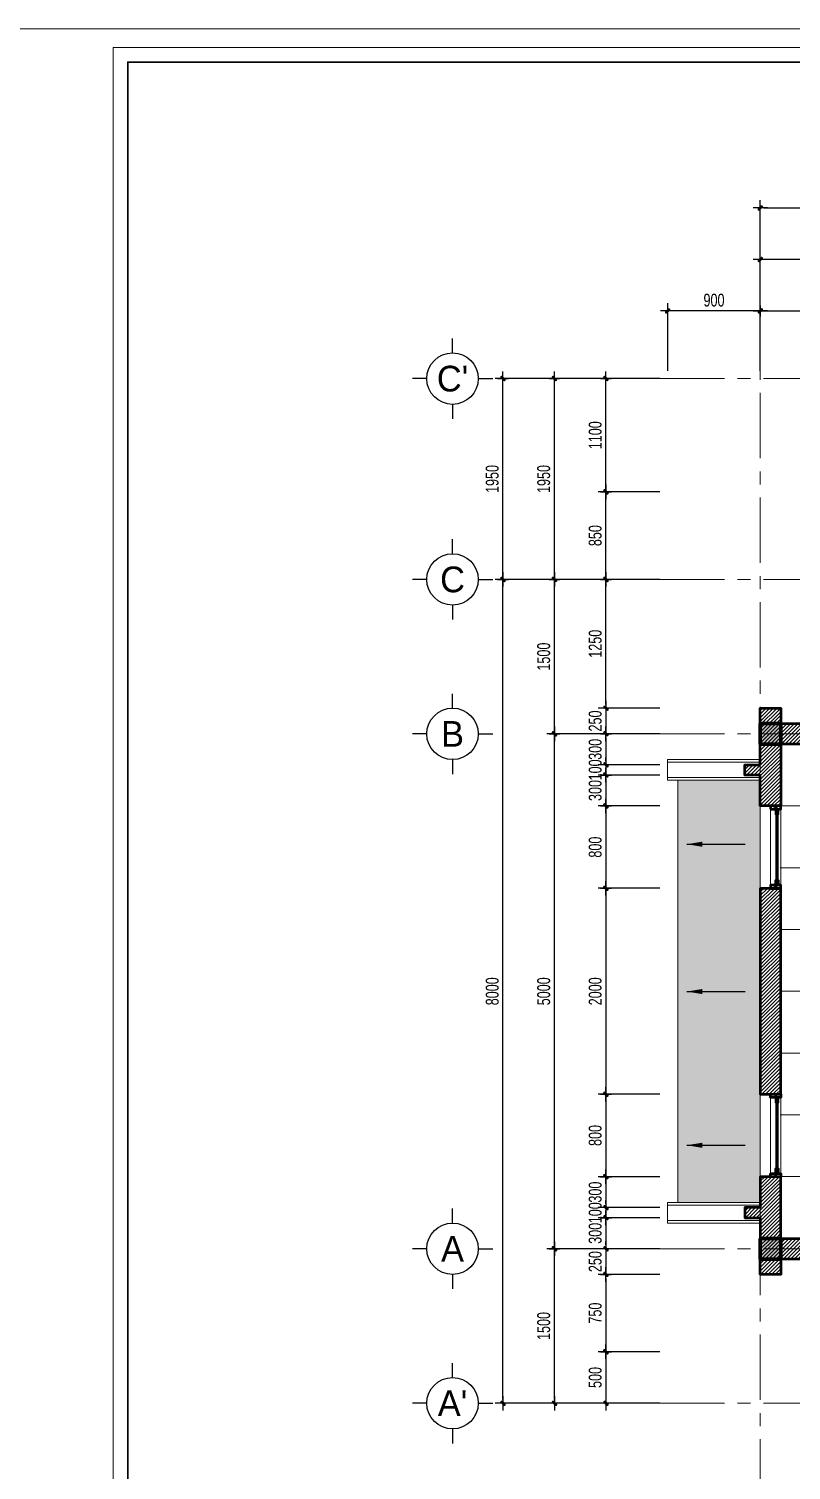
# Model space of a CAD drawing. Header units: inches. Extents: x 88947 to 296847, y 35049 to 161062.
# Drawn here: x 119241 to 126648, y 63057 to 77053 of the extents above; entities that cross this region are included whole.
import ezdxf
from ezdxf.enums import TextEntityAlignment as Align

# ---------------------------------------------------------------- set-up
doc = ezdxf.new("R2010")
doc.units = ezdxf.units.IN
doc.header["$MEASUREMENT"] = 0
doc.header["$PDMODE"] = 1
for name, pattern in [('ACAD_ISO03W100', [30, 12, -18]), ('CENTER', [50.8, 31.75, -6.35, 6.35, -6.35]), ('DASHED2', [9.525, 6.35, -3.175])]:
    doc.linetypes.add(name, pattern=pattern)
for name, color, linetype, lineweight in [('A-Dims', 145, 'Continuous', 25), ('A-Text', 30, 'Continuous', 9), ('A-Wall', 2, 'Continuous', 35), ('CUA', 42, 'Continuous', 20), ('DIM', 7, 'Continuous', 25), ('GHICHU', 40, 'Continuous', 18), ('HACTH', 8, 'Continuous', 5), ('HATCH', 8, 'Continuous', 5), ('KHUNG 1', 6, 'Continuous', 70), ('KHUNG 2', 144, 'Continuous', 18), ('mb$0$CUA', 42, 'Continuous', 20), ('mb$0$HATCH', 69, 'Continuous', 15), ('mb$0$net cat', 51, 'Continuous', 50), ('mb$0$net manh', 251, 'Continuous', 5), ('NEN', 5, 'Continuous', 9), ('NETMANH', 192, 'Continuous', 18), ('netthay', 254, 'Continuous', 25), ('THAY', 3, 'Continuous', 18), ('TRUC', 252, 'ACAD_ISO03W100', 13), ('TUONG', 4, 'Continuous', 50)]:
    doc.layers.add(name, color=color, linetype=linetype, lineweight=lineweight)
doc.styles.add('FRANKO', font='VFRANKO.TTF')
doc.styles.add('VHELVEN', font='VHELVEN.TTF')
doc.styles.add('VNI-HELVE-CONDENSE', font='VNARIAL.TTF', dxfattribs={"width": 0.7})
doc.dimstyles.new('TAS-100', dxfattribs={"dimscale": 50, "dimtxt": 2.5, "dimasz": 0.7, "dimexe": 1.5, "dimexo": 1.5, "dimgap": 0.8, "dimtad": 1, "dimdec": 0, "dimzin": 3, "dimdsep": 46, "dimtxsty": 'VNI-HELVE-CONDENSE', "dimblk": 'TICK', "dimcen": 2.5, "dimclrt": 71, "dimazin": 2, "dimtfac": 0.75, "dimtdec": 0, "dimtix": 1, "dimtmove": 2, "dimatfit": 2, "dimldrblk": 'TICK123', "dimfxl": 1.5, "dimtolj": 1, "dimtzin": 0, "dimarcsym": 0})
doc.dimstyles.new('TL 100', dxfattribs={"dimscale": 100, "dimtxt": 1.25, "dimasz": 0.5, "dimexe": 1, "dimexo": 1, "dimgap": 0.5, "dimtad": 1, "dimdec": 0, "dimzin": 3, "dimdsep": 46, "dimtxsty": 'VNI-HELVE-CONDENSE', "dimblk": 'DOT', "dimcen": 2, "dimclrt": 7, "dimazin": 2, "dimtfac": 0.75, "dimtdec": 0, "dimtix": 1, "dimtmove": 2, "dimatfit": 2, "dimfxl": 1.5, "dimtolj": 1, "dimtzin": 0, "dimarcsym": 0})

# ---------------------------------------------------------------- blocks, each defined once
blk = doc.blocks.new('TICK')
at = {"layer": 'A-Dims', "color": 1}
for p, q in [((-2, 0), (2, 0)), ((0, 1.5), (0, -1.5))]:
    blk.add_line(p, q, dxfattribs=at)
at = {"layer": 'A-Dims', "color": 1, "const_width": 0.788}
blk.add_lwpolyline([(-0.33, -0.35), (0.38, 0.38)], dxfattribs=at)
at = {"layer": 'A-Dims', "color": 1, "const_width": 0.394}
for points in [[(0.24, 0.52, -0.414214), (0.52, 0.52, -1)], [(0.52, 0.52, -0.414214), (0.52, 0.24, -1)], [(-0.47, -0.21, 0.414214), (-0.47, -0.49, 1)], [(-0.47, -0.49, 0.414214), (-0.19, -0.49, 1)]]:
    blk.add_lwpolyline(points, format="xyb", dxfattribs=at)
blk = doc.blocks.new('*D527')
at = {"layer": 'Defpoints', "color": 0}
for p in [(124348, 65207), (125448, 65207), (125448, 63707)]:
    blk.add_point(p, dxfattribs=at)
at = {"layer": 'DIM', "color": 0, "lineweight": -2}
for p, q in [((125373, 65207), (124273, 65207)), ((124348, 63742), (124348, 65172)), ((125373, 63707), (124273, 63707))]:
    blk.add_line(p, q, dxfattribs=at)
at = {"layer": 'DIM', "color": 0, "lineweight": -2, "xscale": 35, "yscale": 35, "zscale": 35}
for p, rotation in [((124348, 65207), 90), ((124348, 63707), 270)]:
    blk.add_blockref('TICK', p, dxfattribs=dict(at, rotation=rotation))
at = {"layer": 'DIM', "color": 71, "insert": (124244, 64457), "char_height": 125, "attachment_point": 5, "rotation": 90, "style": 'VNI-HELVE-CONDENSE'}
blk.add_mtext('\\A1;1500', dxfattribs=at)
blk = doc.blocks.new('TICK123')
at = {"layer": 'A-Dims', "color": 1}
blk.add_lwpolyline([(0.05, 0, 0, 0.84, 0), (-2.11, 0, 8.4, 8.4, 0)], format="xyseb", dxfattribs=at)
blk = doc.blocks.new('*D528')
at = {"layer": 'Defpoints', "color": 0}
for p in [(124348, 70207), (125448, 70207), (125448, 65207)]:
    blk.add_point(p, dxfattribs=at)
at = {"layer": 'DIM', "color": 0, "lineweight": -2}
for p, q in [((125373, 70207), (124273, 70207)), ((124348, 65242), (124348, 70172)), ((125373, 65207), (124273, 65207))]:
    blk.add_line(p, q, dxfattribs=at)
at = {"layer": 'DIM', "color": 0, "lineweight": -2, "xscale": 35, "yscale": 35, "zscale": 35}
for p, rotation in [((124348, 70207), 90), ((124348, 65207), 270)]:
    blk.add_blockref('TICK', p, dxfattribs=dict(at, rotation=rotation))
at = {"layer": 'DIM', "color": 71, "insert": (124244, 67707), "char_height": 125, "attachment_point": 5, "rotation": 90, "style": 'VNI-HELVE-CONDENSE'}
blk.add_mtext('\\A1;5000', dxfattribs=at)
blk = doc.blocks.new('*D529')
at = {"layer": 'Defpoints', "color": 0}
for p in [(124348, 71707), (125448, 71707), (125448, 70207)]:
    blk.add_point(p, dxfattribs=at)
at = {"layer": 'DIM', "color": 0, "lineweight": -2}
for p, q in [((125373, 71707), (124273, 71707)), ((124348, 70242), (124348, 71672)), ((125373, 70207), (124273, 70207))]:
    blk.add_line(p, q, dxfattribs=at)
at = {"layer": 'DIM', "color": 0, "lineweight": -2, "xscale": 35, "yscale": 35, "zscale": 35}
for p, rotation in [((124348, 71707), 90), ((124348, 70207), 270)]:
    blk.add_blockref('TICK', p, dxfattribs=dict(at, rotation=rotation))
at = {"layer": 'DIM', "color": 71, "insert": (124244, 70957), "char_height": 125, "attachment_point": 5, "rotation": 90, "style": 'VNI-HELVE-CONDENSE'}
blk.add_mtext('\\A1;1500', dxfattribs=at)
blk = doc.blocks.new('*D530')
at = {"layer": 'Defpoints', "color": 0}
for p in [(123848, 71707), (125448, 71707), (125448, 63707)]:
    blk.add_point(p, dxfattribs=at)
at = {"layer": 'DIM', "color": 0, "lineweight": -2}
for p, q in [((125373, 71707), (123773, 71707)), ((123848, 63742), (123848, 71672)), ((125373, 63707), (123773, 63707))]:
    blk.add_line(p, q, dxfattribs=at)
at = {"layer": 'DIM', "color": 0, "lineweight": -2, "xscale": 35, "yscale": 35, "zscale": 35}
for p, rotation in [((123848, 71707), 90), ((123848, 63707), 270)]:
    blk.add_blockref('TICK', p, dxfattribs=dict(at, rotation=rotation))
at = {"layer": 'DIM', "color": 71, "insert": (123744, 67707), "char_height": 125, "attachment_point": 5, "rotation": 90, "style": 'VNI-HELVE-CONDENSE'}
blk.add_mtext('\\A1;8000', dxfattribs=at)
blk = doc.blocks.new('khung ten')
at = {"layer": 'A-Wall', "ltscale": 0.7}
blk.add_lwpolyline([(267204, -219099), (305804, -219099), (305804, -190799), (267204, -190799)], close=True, dxfattribs=at)
at = {"layer": 'KHUNG 2', "ltscale": 0.7}
blk.add_lwpolyline([(267004, -219299), (306004, -219299), (306004, -190599), (267004, -190599)], close=True, dxfattribs=at)
at = {"layer": 'NETMANH', "ltscale": 0.7}
blk.add_lwpolyline([(265004, -220042), (307004, -220042), (307004, -190342), (265004, -190342)], close=True, dxfattribs=at)
blk = doc.blocks.new('*D531')
at = {"layer": 'Defpoints', "color": 0}
for p in [(124848, 71707), (125448, 71707), (125448, 70457)]:
    blk.add_point(p, dxfattribs=at)
at = {"layer": 'DIM', "color": 0, "lineweight": -2}
for p, q in [((125373, 71707), (124773, 71707)), ((124848, 70492), (124848, 71672)), ((125373, 70457), (124773, 70457))]:
    blk.add_line(p, q, dxfattribs=at)
at = {"layer": 'DIM', "color": 0, "lineweight": -2, "xscale": 35, "yscale": 35, "zscale": 35}
for p, rotation in [((124848, 71707), 90), ((124848, 70457), 270)]:
    blk.add_blockref('TICK', p, dxfattribs=dict(at, rotation=rotation))
at = {"layer": 'DIM', "color": 71, "insert": (124744, 71082), "char_height": 125, "attachment_point": 5, "rotation": 90, "style": 'VNI-HELVE-CONDENSE'}
blk.add_mtext('\\A1;1250', dxfattribs=at)
blk = doc.blocks.new('*D532')
at = {"layer": 'Defpoints', "color": 0}
for p in [(125448, 70457), (124848, 70207), (125448, 70207)]:
    blk.add_point(p, dxfattribs=at)
at = {"layer": 'DIM', "color": 0, "lineweight": -2}
for p, q in [((125373, 70457), (124773, 70457)), ((124848, 70492), (124848, 70527)), ((124848, 70457), (124848, 70207)), ((125373, 70207), (124773, 70207)), ((124848, 70172), (124848, 70137))]:
    blk.add_line(p, q, dxfattribs=at)
at = {"layer": 'DIM', "color": 0, "lineweight": -2, "xscale": 35, "yscale": 35, "zscale": 35}
for p, rotation in [((124848, 70457), 270), ((124848, 70207), 90)]:
    blk.add_blockref('TICK', p, dxfattribs=dict(at, rotation=rotation))
at = {"layer": 'DIM', "color": 71, "insert": (124744, 70332), "char_height": 125, "attachment_point": 5, "rotation": 90, "style": 'VNI-HELVE-CONDENSE'}
blk.add_mtext('\\A1;250', dxfattribs=at)
blk = doc.blocks.new('*D533')
at = {"layer": 'Defpoints', "color": 0}
for p in [(125448, 70207), (124848, 69907), (125448, 69907)]:
    blk.add_point(p, dxfattribs=at)
at = {"layer": 'DIM', "color": 0, "lineweight": -2}
for p, q in [((125373, 70207), (124773, 70207)), ((124848, 70172), (124848, 69942)), ((125373, 69907), (124773, 69907))]:
    blk.add_line(p, q, dxfattribs=at)
at = {"layer": 'DIM', "color": 0, "lineweight": -2, "xscale": 35, "yscale": 35, "zscale": 35}
for p, rotation in [((124848, 70207), 90), ((124848, 69907), 270)]:
    blk.add_blockref('TICK', p, dxfattribs=dict(at, rotation=rotation))
at = {"layer": 'DIM', "color": 71, "insert": (124744, 70057), "char_height": 125, "attachment_point": 5, "rotation": 90, "style": 'VNI-HELVE-CONDENSE'}
blk.add_mtext('\\A1;300', dxfattribs=at)
blk = doc.blocks.new('*D534')
at = {"layer": 'Defpoints', "color": 0}
for p in [(125448, 69907), (124848, 69807), (125448, 69807)]:
    blk.add_point(p, dxfattribs=at)
at = {"layer": 'DIM', "color": 0, "lineweight": -2}
for p, q in [((125373, 69907), (124773, 69907)), ((124848, 69942), (124848, 69977)), ((124848, 69907), (124848, 69807)), ((125373, 69807), (124773, 69807)), ((124848, 69772), (124848, 69737))]:
    blk.add_line(p, q, dxfattribs=at)
at = {"layer": 'DIM', "color": 0, "lineweight": -2, "xscale": 35, "yscale": 35, "zscale": 35}
for p, rotation in [((124848, 69907), 270), ((124848, 69807), 90)]:
    blk.add_blockref('TICK', p, dxfattribs=dict(at, rotation=rotation))
at = {"layer": 'DIM', "color": 71, "insert": (124744, 69857), "char_height": 125, "attachment_point": 5, "rotation": 90, "style": 'VNI-HELVE-CONDENSE'}
blk.add_mtext('\\A1;100', dxfattribs=at)
blk = doc.blocks.new('*D535')
at = {"layer": 'Defpoints', "color": 0}
for p in [(125448, 69807), (124848, 69507), (125448, 69507)]:
    blk.add_point(p, dxfattribs=at)
at = {"layer": 'DIM', "color": 0, "lineweight": -2}
for p, q in [((125373, 69807), (124773, 69807)), ((124848, 69772), (124848, 69542)), ((125373, 69507), (124773, 69507))]:
    blk.add_line(p, q, dxfattribs=at)
at = {"layer": 'DIM', "color": 0, "lineweight": -2, "xscale": 35, "yscale": 35, "zscale": 35}
for p, rotation in [((124848, 69807), 90), ((124848, 69507), 270)]:
    blk.add_blockref('TICK', p, dxfattribs=dict(at, rotation=rotation))
at = {"layer": 'DIM', "color": 71, "insert": (124744, 69657), "char_height": 125, "attachment_point": 5, "rotation": 90, "style": 'VNI-HELVE-CONDENSE'}
blk.add_mtext('\\A1;300', dxfattribs=at)
blk = doc.blocks.new('*D536')
at = {"layer": 'Defpoints', "color": 0}
for p in [(125448, 69507), (124848, 68707), (125448, 68707)]:
    blk.add_point(p, dxfattribs=at)
at = {"layer": 'DIM', "color": 0, "lineweight": -2}
for p, q in [((125373, 69507), (124773, 69507)), ((124848, 69472), (124848, 68742)), ((125373, 68707), (124773, 68707))]:
    blk.add_line(p, q, dxfattribs=at)
at = {"layer": 'DIM', "color": 0, "lineweight": -2, "xscale": 35, "yscale": 35, "zscale": 35}
for p, rotation in [((124848, 69507), 90), ((124848, 68707), 270)]:
    blk.add_blockref('TICK', p, dxfattribs=dict(at, rotation=rotation))
at = {"layer": 'DIM', "color": 71, "insert": (124744, 69107), "char_height": 125, "attachment_point": 5, "rotation": 90, "style": 'VNI-HELVE-CONDENSE'}
blk.add_mtext('\\A1;800', dxfattribs=at)
blk = doc.blocks.new('*D537')
at = {"layer": 'Defpoints', "color": 0}
for p in [(125448, 68707), (124848, 66707), (125448, 66707)]:
    blk.add_point(p, dxfattribs=at)
at = {"layer": 'DIM', "color": 0, "lineweight": -2}
for p, q in [((125373, 68707), (124773, 68707)), ((124848, 68672), (124848, 66742)), ((125373, 66707), (124773, 66707))]:
    blk.add_line(p, q, dxfattribs=at)
at = {"layer": 'DIM', "color": 0, "lineweight": -2, "xscale": 35, "yscale": 35, "zscale": 35}
for p, rotation in [((124848, 68707), 90), ((124848, 66707), 270)]:
    blk.add_blockref('TICK', p, dxfattribs=dict(at, rotation=rotation))
at = {"layer": 'DIM', "color": 71, "insert": (124744, 67707), "char_height": 125, "attachment_point": 5, "rotation": 90, "style": 'VNI-HELVE-CONDENSE'}
blk.add_mtext('\\A1;2000', dxfattribs=at)
blk = doc.blocks.new('*D538')
at = {"layer": 'Defpoints', "color": 0}
for p in [(125448, 66707), (124848, 65907), (125448, 65907)]:
    blk.add_point(p, dxfattribs=at)
at = {"layer": 'DIM', "color": 0, "lineweight": -2}
for p, q in [((125373, 66707), (124773, 66707)), ((124848, 66672), (124848, 65942)), ((125373, 65907), (124773, 65907))]:
    blk.add_line(p, q, dxfattribs=at)
at = {"layer": 'DIM', "color": 0, "lineweight": -2, "xscale": 35, "yscale": 35, "zscale": 35}
for p, rotation in [((124848, 66707), 90), ((124848, 65907), 270)]:
    blk.add_blockref('TICK', p, dxfattribs=dict(at, rotation=rotation))
at = {"layer": 'DIM', "color": 71, "insert": (124744, 66307), "char_height": 125, "attachment_point": 5, "rotation": 90, "style": 'VNI-HELVE-CONDENSE'}
blk.add_mtext('\\A1;800', dxfattribs=at)
blk = doc.blocks.new('*D539')
at = {"layer": 'Defpoints', "color": 0}
for p in [(125448, 65907), (124848, 65607), (125448, 65607)]:
    blk.add_point(p, dxfattribs=at)
at = {"layer": 'DIM', "color": 0, "lineweight": -2}
for p, q in [((125373, 65907), (124773, 65907)), ((124848, 65872), (124848, 65642)), ((125373, 65607), (124773, 65607))]:
    blk.add_line(p, q, dxfattribs=at)
at = {"layer": 'DIM', "color": 0, "lineweight": -2, "xscale": 35, "yscale": 35, "zscale": 35}
for p, rotation in [((124848, 65907), 90), ((124848, 65607), 270)]:
    blk.add_blockref('TICK', p, dxfattribs=dict(at, rotation=rotation))
at = {"layer": 'DIM', "color": 71, "insert": (124744, 65757), "char_height": 125, "attachment_point": 5, "rotation": 90, "style": 'VNI-HELVE-CONDENSE'}
blk.add_mtext('\\A1;300', dxfattribs=at)
blk = doc.blocks.new('*D540')
at = {"layer": 'Defpoints', "color": 0}
for p in [(124848, 65507), (125448, 65607), (125448, 65507)]:
    blk.add_point(p, dxfattribs=at)
at = {"layer": 'DIM', "color": 0, "lineweight": -2}
for p, q in [((124848, 65642), (124848, 65677)), ((125373, 65607), (124773, 65607)), ((125373, 65507), (124773, 65507)), ((124848, 65607), (124848, 65507)), ((124848, 65472), (124848, 65437))]:
    blk.add_line(p, q, dxfattribs=at)
at = {"layer": 'DIM', "color": 0, "lineweight": -2, "xscale": 35, "yscale": 35, "zscale": 35}
for p, rotation in [((124848, 65607), 270), ((124848, 65507), 90)]:
    blk.add_blockref('TICK', p, dxfattribs=dict(at, rotation=rotation))
at = {"layer": 'DIM', "color": 71, "insert": (124744, 65557), "char_height": 125, "attachment_point": 5, "rotation": 90, "style": 'VNI-HELVE-CONDENSE'}
blk.add_mtext('\\A1;100', dxfattribs=at)
blk = doc.blocks.new('*D541')
at = {"layer": 'Defpoints', "color": 0}
for p in [(125448, 65507), (124848, 65207), (125448, 65207)]:
    blk.add_point(p, dxfattribs=at)
at = {"layer": 'DIM', "color": 0, "lineweight": -2}
for p, q in [((125373, 65507), (124773, 65507)), ((124848, 65472), (124848, 65242)), ((125373, 65207), (124773, 65207))]:
    blk.add_line(p, q, dxfattribs=at)
at = {"layer": 'DIM', "color": 0, "lineweight": -2, "xscale": 35, "yscale": 35, "zscale": 35}
for p, rotation in [((124848, 65507), 90), ((124848, 65207), 270)]:
    blk.add_blockref('TICK', p, dxfattribs=dict(at, rotation=rotation))
at = {"layer": 'DIM', "color": 71, "insert": (124744, 65357), "char_height": 125, "attachment_point": 5, "rotation": 90, "style": 'VNI-HELVE-CONDENSE'}
blk.add_mtext('\\A1;300', dxfattribs=at)
blk = doc.blocks.new('*D542')
at = {"layer": 'Defpoints', "color": 0}
for p in [(125448, 65207), (124848, 64957), (125448, 64957)]:
    blk.add_point(p, dxfattribs=at)
at = {"layer": 'DIM', "color": 0, "lineweight": -2}
for p, q in [((124848, 65242), (124848, 65277)), ((125373, 65207), (124773, 65207)), ((124848, 65207), (124848, 64957)), ((125373, 64957), (124773, 64957)), ((124848, 64922), (124848, 64887))]:
    blk.add_line(p, q, dxfattribs=at)
at = {"layer": 'DIM', "color": 0, "lineweight": -2, "xscale": 35, "yscale": 35, "zscale": 35}
for p, rotation in [((124848, 65207), 270), ((124848, 64957), 90)]:
    blk.add_blockref('TICK', p, dxfattribs=dict(at, rotation=rotation))
at = {"layer": 'DIM', "color": 71, "insert": (124744, 65082), "char_height": 125, "attachment_point": 5, "rotation": 90, "style": 'VNI-HELVE-CONDENSE'}
blk.add_mtext('\\A1;250', dxfattribs=at)
blk = doc.blocks.new('*D543')
at = {"layer": 'Defpoints', "color": 0}
for p in [(125448, 64957), (124848, 64207), (125448, 64207)]:
    blk.add_point(p, dxfattribs=at)
at = {"layer": 'DIM', "color": 0, "lineweight": -2}
for p, q in [((125373, 64957), (124773, 64957)), ((124848, 64922), (124848, 64242)), ((125373, 64207), (124773, 64207))]:
    blk.add_line(p, q, dxfattribs=at)
at = {"layer": 'DIM', "color": 0, "lineweight": -2, "xscale": 35, "yscale": 35, "zscale": 35}
for p, rotation in [((124848, 64957), 90), ((124848, 64207), 270)]:
    blk.add_blockref('TICK', p, dxfattribs=dict(at, rotation=rotation))
at = {"layer": 'DIM', "color": 71, "insert": (124744, 64582), "char_height": 125, "attachment_point": 5, "rotation": 90, "style": 'VNI-HELVE-CONDENSE'}
blk.add_mtext('\\A1;750', dxfattribs=at)
blk = doc.blocks.new('*D544')
at = {"layer": 'Defpoints', "color": 0}
for p in [(125448, 64207), (124848, 63707), (125448, 63707)]:
    blk.add_point(p, dxfattribs=at)
at = {"layer": 'DIM', "color": 0, "lineweight": -2}
for p, q in [((125373, 64207), (124773, 64207)), ((124848, 64172), (124848, 63742)), ((125373, 63707), (124773, 63707))]:
    blk.add_line(p, q, dxfattribs=at)
at = {"layer": 'DIM', "color": 0, "lineweight": -2, "xscale": 35, "yscale": 35, "zscale": 35}
for p, rotation in [((124848, 64207), 90), ((124848, 63707), 270)]:
    blk.add_blockref('TICK', p, dxfattribs=dict(at, rotation=rotation))
at = {"layer": 'DIM', "color": 71, "insert": (124744, 63957), "char_height": 125, "attachment_point": 5, "rotation": 90, "style": 'VNI-HELVE-CONDENSE'}
blk.add_mtext('\\A1;500', dxfattribs=at)
blk = doc.blocks.new('*D582')
at = {"layer": 'Defpoints', "color": 0}
for p in [(125448, 74314), (125448, 73657), (126348, 73657)]:
    blk.add_point(p, dxfattribs=at)
at = {"layer": 'DIM', "color": 0, "lineweight": -2}
for p, q in [((125448, 73732), (125448, 74389)), ((126348, 73732), (126348, 74389)), ((126313, 74314), (125483, 74314))]:
    blk.add_line(p, q, dxfattribs=at)
at = {"layer": 'DIM', "color": 0, "lineweight": -2, "xscale": 35, "yscale": 35, "zscale": 35, "rotation": 180}
blk.add_blockref('TICK', (125448, 74314), dxfattribs=at)
at = {"layer": 'DIM', "color": 0, "lineweight": -2, "xscale": 35, "yscale": 35, "zscale": 35}
blk.add_blockref('TICK', (126348, 74314), dxfattribs=at)
at = {"layer": 'DIM', "color": 71, "insert": (125898, 74418), "char_height": 125, "attachment_point": 5, "style": 'VNI-HELVE-CONDENSE'}
blk.add_mtext('\\A1;900', dxfattribs=at)
blk = doc.blocks.new('*D583')
at = {"layer": 'Defpoints', "color": 0}
for p in [(129848, 74314), (126348, 73657), (129848, 73657)]:
    blk.add_point(p, dxfattribs=at)
at = {"layer": 'DIM', "color": 0, "lineweight": -2}
for p, q in [((126348, 73732), (126348, 74389)), ((129848, 73732), (129848, 74389)), ((126383, 74314), (129813, 74314))]:
    blk.add_line(p, q, dxfattribs=at)
at = {"layer": 'DIM', "color": 0, "lineweight": -2, "xscale": 35, "yscale": 35, "zscale": 35, "rotation": 180}
blk.add_blockref('TICK', (126348, 74314), dxfattribs=at)
at = {"layer": 'DIM', "color": 0, "lineweight": -2, "xscale": 35, "yscale": 35, "zscale": 35}
blk.add_blockref('TICK', (129848, 74314), dxfattribs=at)
at = {"layer": 'DIM', "color": 71, "insert": (128098, 74418), "char_height": 125, "attachment_point": 5, "style": 'VNI-HELVE-CONDENSE'}
blk.add_mtext('\\A1;3500', dxfattribs=at)
blk = doc.blocks.new('*D593')
at = {"layer": 'Defpoints', "color": 0}
for p in [(126348, 74814), (126348, 73657), (129848, 73657)]:
    blk.add_point(p, dxfattribs=at)
at = {"layer": 'DIM', "color": 0, "lineweight": -2}
for p, q in [((126348, 73732), (126348, 74889)), ((129848, 73732), (129848, 74889)), ((129813, 74814), (126383, 74814))]:
    blk.add_line(p, q, dxfattribs=at)
at = {"layer": 'DIM', "color": 0, "lineweight": -2, "xscale": 35, "yscale": 35, "zscale": 35, "rotation": 180}
blk.add_blockref('TICK', (126348, 74814), dxfattribs=at)
at = {"layer": 'DIM', "color": 0, "lineweight": -2, "xscale": 35, "yscale": 35, "zscale": 35}
blk.add_blockref('TICK', (129848, 74814), dxfattribs=at)
at = {"layer": 'DIM', "color": 71, "insert": (128098, 74918), "char_height": 125, "attachment_point": 5, "style": 'VNI-HELVE-CONDENSE'}
blk.add_mtext('\\A1;3500', dxfattribs=at)
blk = doc.blocks.new('*D594')
at = {"layer": 'Defpoints', "color": 0}
for p in [(138748, 75314), (126348, 73657), (138748, 73657)]:
    blk.add_point(p, dxfattribs=at)
at = {"layer": 'DIM', "color": 0, "lineweight": -2}
for p, q in [((126348, 73732), (126348, 75389)), ((126383, 75314), (138713, 75314)), ((138748, 73732), (138748, 75389))]:
    blk.add_line(p, q, dxfattribs=at)
at = {"layer": 'DIM', "color": 0, "lineweight": -2, "xscale": 35, "yscale": 35, "zscale": 35, "rotation": 180}
blk.add_blockref('TICK', (126348, 75314), dxfattribs=at)
at = {"layer": 'DIM', "color": 0, "lineweight": -2, "xscale": 35, "yscale": 35, "zscale": 35}
blk.add_blockref('TICK', (138748, 75314), dxfattribs=at)
at = {"layer": 'DIM', "color": 71, "insert": (132548, 75418), "char_height": 125, "attachment_point": 5, "style": 'VNI-HELVE-CONDENSE'}
blk.add_mtext('\\A1;12400', dxfattribs=at)
blk = doc.blocks.new('_Dot')
at = {"layer": 'netthay', "color": 0, "lineweight": -2}
blk.add_line((-0.5, 0), (-1, 0), dxfattribs=at)
at = {"layer": 'netthay', "color": 0, "const_width": 0.5}
blk.add_lwpolyline([(-0.25, 0, 1), (0.25, 0, 1)], format="xyb", close=True, dxfattribs=at)
blk = doc.blocks.new('TRUCCOT')
for p, q in [((0, -140), (0, 0)), ((-250, -390), (-390, -390)), ((250, -390), (390, -390)), ((0, -640), (0, -780))]:
    blk.add_line(p, q)
blk.add_circle((0, -390), 250)
at = {"layer": 'GHICHU', "style": 'VHELVEN'}
blk.add_attdef('TRUC', text='', height=280, dxfattribs=at).set_placement((0, -390), align=Align.MIDDLE_CENTER)
blk = doc.blocks.new('*D604')
at = {"layer": 'Defpoints', "color": 0}
for p in [(124848, 72557), (125448, 72557), (125448, 71707)]:
    blk.add_point(p, dxfattribs=at)
at = {"layer": 'DIM', "color": 0, "lineweight": -2}
for p, q in [((125373, 72557), (124773, 72557)), ((124848, 71742), (124848, 72522)), ((125373, 71707), (124773, 71707))]:
    blk.add_line(p, q, dxfattribs=at)
at = {"layer": 'DIM', "color": 0, "lineweight": -2, "xscale": 35, "yscale": 35, "zscale": 35}
for p, rotation in [((124848, 72557), 90), ((124848, 71707), 270)]:
    blk.add_blockref('TICK', p, dxfattribs=dict(at, rotation=rotation))
at = {"layer": 'DIM', "color": 71, "insert": (124744, 72132), "char_height": 125, "attachment_point": 5, "rotation": 90, "style": 'VNI-HELVE-CONDENSE'}
blk.add_mtext('\\A1;850', dxfattribs=at)
blk = doc.blocks.new('*D605')
at = {"layer": 'Defpoints', "color": 0}
for p in [(124348, 73657), (125448, 73657), (125448, 71707)]:
    blk.add_point(p, dxfattribs=at)
at = {"layer": 'DIM', "color": 0, "lineweight": -2}
for p, q in [((125373, 73657), (124273, 73657)), ((124348, 71742), (124348, 73622)), ((125373, 71707), (124273, 71707))]:
    blk.add_line(p, q, dxfattribs=at)
at = {"layer": 'DIM', "color": 0, "lineweight": -2, "xscale": 35, "yscale": 35, "zscale": 35}
for p, rotation in [((124348, 73657), 90), ((124348, 71707), 270)]:
    blk.add_blockref('TICK', p, dxfattribs=dict(at, rotation=rotation))
at = {"layer": 'DIM', "color": 71, "insert": (124244, 72682), "char_height": 125, "attachment_point": 5, "rotation": 90, "style": 'VNI-HELVE-CONDENSE'}
blk.add_mtext('\\A1;1950', dxfattribs=at)
blk = doc.blocks.new('*D606')
at = {"layer": 'Defpoints', "color": 0}
for p in [(124848, 73657), (125448, 73657), (125448, 72557)]:
    blk.add_point(p, dxfattribs=at)
at = {"layer": 'DIM', "color": 0, "lineweight": -2}
for p, q in [((125373, 73657), (124773, 73657)), ((124848, 72592), (124848, 73622)), ((125373, 72557), (124773, 72557))]:
    blk.add_line(p, q, dxfattribs=at)
at = {"layer": 'DIM', "color": 0, "lineweight": -2, "xscale": 35, "yscale": 35, "zscale": 35}
for p, rotation in [((124848, 73657), 90), ((124848, 72557), 270)]:
    blk.add_blockref('TICK', p, dxfattribs=dict(at, rotation=rotation))
at = {"layer": 'DIM', "color": 71, "insert": (124744, 73107), "char_height": 125, "attachment_point": 5, "rotation": 90, "style": 'VNI-HELVE-CONDENSE'}
blk.add_mtext('\\A1;1100', dxfattribs=at)
blk = doc.blocks.new('*D607')
at = {"layer": 'Defpoints', "color": 0}
for p in [(123848, 73657), (124948, 73657), (124948, 71707)]:
    blk.add_point(p, dxfattribs=at)
at = {"layer": 'DIM', "color": 0, "lineweight": -2}
for p, q in [((124873, 73657), (123773, 73657)), ((123848, 71742), (123848, 73622)), ((124873, 71707), (123773, 71707))]:
    blk.add_line(p, q, dxfattribs=at)
at = {"layer": 'DIM', "color": 0, "lineweight": -2, "xscale": 35, "yscale": 35, "zscale": 35}
for p, rotation in [((123848, 73657), 90), ((123848, 71707), 270)]:
    blk.add_blockref('TICK', p, dxfattribs=dict(at, rotation=rotation))
at = {"layer": 'DIM', "color": 71, "insert": (123744, 72682), "char_height": 125, "attachment_point": 5, "rotation": 90, "style": 'VNI-HELVE-CONDENSE'}
blk.add_mtext('\\A1;1950', dxfattribs=at)
blk = doc.blocks.new('A$C1B5E3228')
at = {"layer": 'mb$0$HATCH'}
h = blk.add_hatch(dxfattribs=at)
h.set_pattern_fill('ANSI32', color=256, angle=-90, style=0)
h.set_pattern_definition([(135, (-32.5, -670), (-6.73519, -6.73519), []), (135, (-32.5, -665.51), (-6.73519, -6.73519), [])])
h.paths.add_polyline_path([(-42, -720), (-42, -80), (-32, -80), (-32, -720)])
at = {"layer": 'CUA'}
for points in [[(-100, 0), (-100, -800)], [(0, 0), (0, -800)], [(0, 0), (0, -800)]]:
    blk.add_lwpolyline(points, dxfattribs=at)
at = {"layer": 'HATCH', "linetype": 'DASHED2', "ltscale": 2}
blk.add_lwpolyline([(-32, -752), (-50, -770)], dxfattribs=at)
at = {"layer": 'mb$0$CUA'}
for points in [[(-25, -30), (-50, -30), (-50, -720), (-25, -720)], [(-42, -720), (-42, -80), (-32, -80), (-32, -720)]]:
    blk.add_lwpolyline(points, close=True, dxfattribs=at)
at = {"layer": 'mb$0$net cat'}
for points in [[(-100, -30), (0, -30), (0, 0), (-100, 0)], [(-25, -30), (-50, -30), (-50, -80), (-25, -80)], [(-100, -800), (0, -800), (0, -770), (-100, -770)], [(-25, -770), (-50, -770), (-50, -720), (-25, -720)]]:
    blk.add_lwpolyline(points, close=True, dxfattribs=at)
at = {"layer": 'mb$0$net manh'}
for points in [[(-100, -30), (0, 0)], [(-100, 0), (0, -30)], [(-50, -30), (-25, -80)], [(-25, -30), (-50, -80)], [(-100, -800), (0, -770)], [(-100, -770), (0, -800)], [(-50, -770), (-25, -720)], [(-25, -770), (-50, -720)]]:
    blk.add_lwpolyline(points, dxfattribs=at)

msp = doc.modelspace()

# ---------------------------------------------------------------- hatches: boundary and pattern name
at = {"layer": 'HACTH'}
h = msp.add_hatch(dxfattribs=at)
h.set_pattern_fill('TILE_02', color=256, scale=100, angle=90, style=0, pattern_type=2)
h.set_pattern_definition([(90, (52557.75, 48618.47), (-100, 200), [25, -175]), (90, (52545.25, 48618.47), (-100, 200), [25, -75]), (90, (52532.75, 48718.47), (-100, 200), [25, -175]), (90, (52595.25, 48568.47), (-100, 200), [12.5, -100, 12.5, -75]), (135, (52570.25, 48580.97), (-100.00003, 6e-15), [17.6777, -265.165]), (135, (52532.75, 48568.47), (-100.00003, 6e-15), [12.63, -270.2127]), (135, (52520.25, 48568.47), (-100.00003, 6e-15), [15.15, -267.6927]), (225, (52520.25, 48693.47), (-100.00003, 6e-15), [15.15, -267.6927]), (225, (52532.75, 48693.47), (-100.00003, 6e-15), [12.63, -270.2127]), (225, (52570.25, 48680.97), (-100.00003, 6e-15), [17.6777, -265.165]), (116.56505, (52570.25, 48593.47), (-100, 5e-05), [27.9509, -195.6559]), (116.56505, (52557.75, 48593.47), (-100, 5e-05), [27.9509, -195.6559]), (116.56505, (52545.25, 48543.47), (-100, 5e-05), [27.9509, -195.6559]), (116.56505, (52532.75, 48543.47), (-100, 5e-05), [27.9509, -195.6559]), (153.43495, (52595.25, 48568.47), (-100, -4.5e-05), [27.9509, -419.2627]), (153.43495, (52595.25, 48580.97), (-100, -4.5e-05), [27.9509, -419.2627]), (206.56505, (52595.25, 48680.97), (-100, 4.5e-05), [27.9509, -419.2627]), (206.56505, (52595.25, 48693.47), (-100, 4.5e-05), [27.9509, -419.2627]), (243.43495, (52570.25, 48668.47), (-100, -5e-05), [27.9509, -195.6559]), (243.43495, (52557.75, 48668.47), (-100, -5e-05), [27.9509, -195.6559]), (243.43495, (52545.25, 48718.47), (-100, -5e-05), [27.9509, -195.6559]), (243.43495, (52532.75, 48718.47), (-100, -5e-05), [27.9509, -195.6559]), (172.874984, (52595.249, 48568.469), (-100.0000155, -2.54e-05), [100.7782, -1511.6733]), (187.125016, (52595.249, 48693.469), (-100.0000155, 2.54e-05), [100.7782, -1511.6733])])
h.paths.add_polyline_path([(125547.7, 69756.8), (126347.7, 69756.8), (126347.7, 65656.8), (125547.7, 65656.8)])
at = {"layer": 'HATCH'}
h = msp.add_hatch(dxfattribs=at)
h.set_pattern_fill('ANSI31', color=256, scale=200, style=0)
h.set_pattern_definition([(45, (126197.74, 69506.807), (-17.67767, 17.67767), [])])
h.paths.add_polyline_path([(126347.7, 69906.8), (126347.7, 70456.8), (126547.7, 70456.8), (126547.7, 70306.8), (127147.7, 70306.8), (127147.7, 70106.8), (126547.7, 70106.8), (126547.7, 69506.8), (126347.7, 69506.8), (126347.7, 69806.8), (126197.7, 69806.8), (126197.7, 69906.8)])
h = msp.add_hatch(dxfattribs=at)
h.set_pattern_fill('ANSI31', color=256, scale=200, style=0)
h.set_pattern_definition([(45, (126347.74, 68106.807), (-17.67767, 17.67767), [])])
h.paths.add_polyline_path([(126347.7, 66956.8), (126347.7, 66706.8), (126547.7, 66706.8), (126547.7, 68706.8), (126347.7, 68706.8), (126347.7, 67156.8)])
h = msp.add_hatch(dxfattribs=at)
h.set_pattern_fill('ANSI31', color=256, scale=200, style=0)
h.set_pattern_definition([(45, (126347.74, 66606.807), (-17.67767, 17.67767), [])])
h.paths.add_polyline_path([(126347.7, 65506.8), (126347.7, 65306.8), (126547.7, 65306.8), (126547.7, 65906.8), (126347.7, 65906.8), (126347.7, 65606.8), (126197.7, 65606.8), (126197.7, 65506.8)])
h = msp.add_hatch(dxfattribs=at)
h.set_pattern_fill('ANSI31', color=256, scale=200, style=0)
h.set_pattern_definition([(45, (126322.74, 65106.807), (-17.67767, 17.67767), [])])
h.paths.add_polyline_path([(126547.7, 65306.8), (127397.7, 65306.8), (127397.7, 65106.8), (127097.7, 65106.8), (127097.7, 64956.8), (126997.7, 64956.8), (126997.7, 65106.8), (126547.7, 65106.8), (126547.7, 64956.8), (126347.7, 64956.8), (126347.7, 65306.8)])
at = {"layer": 'NEN'}
h = msp.add_hatch(dxfattribs=at)
h.set_pattern_fill('TAS_GACH600X600', color=256, style=0, pattern_type=2)
h.set_pattern_definition([(0, (126547.74, 70107.2), (0, 600), []), (90, (126547.74, 70107.2), (-600, 4e-14), [600, 0])])
h.paths.add_polyline_path([(126547.7, 70106.8), (131347.7, 70106.8), (131347.7, 68406.8), (132497.7, 68406.8), (132497.7, 66706.8), (131697.7, 66706.8), (131697.7, 66606.8), (131697.7, 66506.8), (130897.7, 66506.8), (130897.7, 67206.8), (129747.7, 67206.8), (129747.7, 65506.8), (129297.7, 65506.8), (129297.7, 65306.8), (126547.7, 65306.8)])

# ---------------------------------------------------------------- linework, layer by layer
at = {"layer": 'KHUNG 1'}
for points in [[(126347.7, 70306.8), (126547.7, 70306.8), (126547.7, 70106.8), (126347.7, 70106.8)], [(126347.7, 65306.8), (126547.7, 65306.8), (126547.7, 65106.8), (126347.7, 65106.8)]]:
    msp.add_lwpolyline(points, close=True, dxfattribs=at)
for points in [[(126347.7, 70106.8), (126547.7, 70106.8), (126347.7, 70306.8), (126547.7, 70306.8)], [(126347.7, 65106.8), (126547.7, 65106.8), (126347.7, 65306.8), (126547.7, 65306.8)]]:
    msp.add_solid(points, dxfattribs=at)
at = {"layer": 'NEN'}
msp.add_lwpolyline([(126547.7, 70106.8), (131347.7, 70106.8), (131347.7, 68406.8), (132497.7, 68406.8), (132497.7, 66706.8), (131697.7, 66706.8), (131697.7, 66606.8), (131697.7, 66506.8), (130897.7, 66506.8), (130897.7, 67206.8), (129747.7, 67206.8), (129747.7, 65506.8), (129297.7, 65506.8), (129297.7, 65306.8), (126547.7, 65306.8)], close=True, dxfattribs=at)
at = {"layer": 'THAY'}
for points in [[(126347.7, 69956.8), (125447.7, 69956.8), (125447.7, 69756.8), (126347.7, 69756.8)], [(126347.7, 69931.8), (125447.7, 69931.8)], [(126347.7, 69781.8), (125447.7, 69781.8)], [(125547.7, 65656.8), (125547.7, 69756.8)], [(126347.7, 65456.8), (125447.7, 65456.8), (125447.7, 65656.8), (126347.7, 65656.8)], [(126347.7, 65631.8), (125447.7, 65631.8)], [(126347.7, 65481.8), (125447.7, 65481.8)]]:
    msp.add_lwpolyline(points, dxfattribs=at)
for points in [[(126547.7, 68706.8), (126347.7, 68706.8), (126347.7, 69506.8), (126547.7, 69506.8)], [(126547.7, 66706.8), (126347.7, 66706.8), (126347.7, 65906.8), (126547.7, 65906.8)]]:
    msp.add_lwpolyline(points, close=True, dxfattribs=at)
at = {"layer": 'TRUC', "linetype": 'CENTER', "ltscale": 20}
for points in [[(126347.7, 61706.8), (126347.7, 74206.8)], [(124347.7, 73656.8), (140747.7, 73656.8)], [(124347.7, 71706.8), (140747.7, 71706.8)], [(124347.7, 70206.8), (140747.7, 70206.8)], [(124347.7, 65206.8), (140747.7, 65206.8)], [(124347.7, 63706.8), (140747.7, 63706.8)]]:
    msp.add_lwpolyline(points, dxfattribs=at)
at = {"layer": 'TUONG'}
for points in [[(126347.7, 69906.8), (126347.7, 70456.8), (126547.7, 70456.8), (126547.7, 70306.8), (127147.7, 70306.8), (127147.7, 70106.8), (126547.7, 70106.8), (126547.7, 69506.8), (126347.7, 69506.8), (126347.7, 69806.8), (126197.7, 69806.8), (126197.7, 69906.8), (126347.7, 69906.8)], [(126347.7, 66956.8), (126347.7, 66706.8), (126547.7, 66706.8), (126547.7, 68706.8), (126347.7, 68706.8), (126347.7, 67156.8), (126347.7, 67156.8), (126347.7, 66956.8), (126347.7, 66956.8)], [(126347.7, 65506.8), (126347.7, 65306.8), (126547.7, 65306.8), (126547.7, 65906.8), (126347.7, 65906.8), (126347.7, 65606.8), (126197.7, 65606.8), (126197.7, 65506.8), (126347.7, 65506.8)], [(126547.7, 65306.8), (127397.7, 65306.8), (127397.7, 65106.8), (127097.7, 65106.8), (127097.7, 64956.8), (126997.7, 64956.8), (126997.7, 65106.8), (126547.7, 65106.8), (126547.7, 64956.8), (126347.7, 64956.8), (126347.7, 65306.8), (126347.7, 65306.8), (126347.7, 65306.8), (126547.7, 65306.8), (126547.7, 65306.8)]]:
    msp.add_lwpolyline(points, dxfattribs=at)

# ---------------------------------------------------------------- block references
at = {"layer": 'A-Text', "xscale": 0.7071428571362048, "yscale": 0.7071428573544836, "zscale": 0.7071428573664265}
msp.add_blockref('khung ten', (-68748.5, 211652.7), dxfattribs=at)
at = {"layer": 'DIM'}
ref = msp.add_blockref('TRUCCOT', (123357.7, 74046.8), dxfattribs=at)
ref.add_attrib('TRUC', "C'", dxfattribs={"layer": 'GHICHU', "height": 250, "style": 'FRANKO'}).set_placement((123357.7, 73656.8), align=Align.MIDDLE_CENTER)
ref = msp.add_blockref('TRUCCOT', (123357.7, 72096.8), dxfattribs=at)
ref.add_attrib('TRUC', 'C', dxfattribs={"layer": 'GHICHU', "height": 250, "style": 'FRANKO'}).set_placement((123357.7, 71706.8), align=Align.MIDDLE_CENTER)
ref = msp.add_blockref('TRUCCOT', (123357.7, 70596.8), dxfattribs=at)
ref.add_attrib('TRUC', 'B', dxfattribs={"layer": 'GHICHU', "height": 250, "style": 'FRANKO'}).set_placement((123357.7, 70206.8), align=Align.MIDDLE_CENTER)
ref = msp.add_blockref('TRUCCOT', (123357.7, 65596.8), dxfattribs=at)
ref.add_attrib('TRUC', 'A', dxfattribs={"layer": 'GHICHU', "height": 250, "style": 'FRANKO'}).set_placement((123357.7, 65206.8), align=Align.MIDDLE_CENTER)
ref = msp.add_blockref('TRUCCOT', (123357.7, 64096.8), dxfattribs=at)
ref.add_attrib('TRUC', "A'", dxfattribs={"layer": 'GHICHU', "height": 250, "style": 'FRANKO'}).set_placement((123357.7, 63706.8), align=Align.MIDDLE_CENTER)
at = {"layer": 'HACTH'}
msp.add_blockref('A$C1B5E3228', (126547.7, 69506.8), dxfattribs=at)
at = {"layer": 'HACTH', "xscale": -1, "rotation": 180}
msp.add_blockref('A$C1B5E3228', (126547.7, 65906.8), dxfattribs=at)

# ---------------------------------------------------------------- dimensions: what is measured, and where the dimension line sits
at = {"layer": 'DIM'}
for base, p1, p2, picture, middle in [((138747.7, 75314), (126347.7, 73656.8), (138747.7, 73656.8), '*D594', (132547.7, 75417.8)), ((126347.7, 74814), (129847.7, 73656.8), (126347.7, 73656.8), '*D593', (128097.7, 74917.9)), ((125447.7, 74314), (126347.7, 73656.8), (125447.7, 73656.8), '*D582', (125897.7, 74417.8)), ((129847.7, 74314), (126347.7, 73656.8), (129847.7, 73656.8), '*D583', (128097.7, 74417.9))]:
    dim = msp.add_linear_dim(base=base, p1=p1, p2=p2, dimstyle='TAS-100', dxfattribs=at)
    dim.commit()
    dim.dimension.update_dxf_attribs({"geometry": picture, "text_midpoint": middle})
for base, p1, p2, picture, middle in [((123847.7, 73656.8), (124947.7, 71706.8), (124947.7, 73656.8), '*D607', (123744, 72681.8)), ((124347.7, 73656.8), (125447.7, 71706.8), (125447.7, 73656.8), '*D605', (124244, 72681.8)), ((124847.7, 73656.8), (125447.7, 72556.8), (125447.7, 73656.8), '*D606', (124744, 73106.8)), ((124847.7, 72556.8), (125447.7, 71706.8), (125447.7, 72556.8), '*D604', (124744, 72131.8)), ((123847.7, 71706.8), (125447.7, 63706.8), (125447.7, 71706.8), '*D530', (123744, 67706.8)), ((124347.7, 71706.8), (125447.7, 70206.8), (125447.7, 71706.8), '*D529', (124244, 70956.8)), ((124847.7, 71706.8), (125447.7, 70456.8), (125447.7, 71706.8), '*D531', (124744, 71081.8)), ((124847.7, 70206.8), (125447.7, 70456.8), (125447.7, 70206.8), '*D532', (124744, 70331.8)), ((124347.7, 70206.8), (125447.7, 65206.8), (125447.7, 70206.8), '*D528', (124244, 67706.8)), ((124847.7, 69906.8), (125447.7, 70206.8), (125447.7, 69906.8), '*D533', (124743.9, 70056.8)), ((124847.7, 69806.8), (125447.7, 69906.8), (125447.7, 69806.8), '*D534', (124744, 69856.8)), ((124847.7, 69506.8), (125447.7, 69806.8), (125447.7, 69506.8), '*D535', (124743.9, 69656.8)), ((124847.7, 68706.8), (125447.7, 69506.8), (125447.7, 68706.8), '*D536', (124744, 69106.8)), ((124847.7, 66706.8), (125447.7, 68706.8), (125447.7, 66706.8), '*D537', (124744, 67706.8)), ((124847.7, 65906.8), (125447.7, 66706.8), (125447.7, 65906.8), '*D538', (124744, 66306.8)), ((124847.7, 65606.8), (125447.7, 65906.8), (125447.7, 65606.8), '*D539', (124743.9, 65756.8)), ((124847.7, 65506.8), (125447.7, 65606.8), (125447.7, 65506.8), '*D540', (124744, 65556.8)), ((124847.7, 65206.8), (125447.7, 65506.8), (125447.7, 65206.8), '*D541', (124743.9, 65356.8)), ((124347.7, 65206.8), (125447.7, 63706.8), (125447.7, 65206.8), '*D527', (124244, 64456.8)), ((124847.7, 64956.8), (125447.7, 65206.8), (125447.7, 64956.8), '*D542', (124744, 65081.8)), ((124847.7, 64206.8), (125447.7, 64956.8), (125447.7, 64206.8), '*D543', (124744, 64581.8)), ((124847.7, 63706.8), (125447.7, 64206.8), (125447.7, 63706.8), '*D544', (124744, 63956.8))]:
    dim = msp.add_linear_dim(base=base, p1=p1, p2=p2, angle=90, dimstyle='TAS-100', dxfattribs=at)
    dim.commit()
    dim.dimension.update_dxf_attribs({"geometry": picture, "text_midpoint": middle})

# ---------------------------------------------------------------- leaders
at = {"layer": 'THAY'}
for points in [[(125634.1, 69135.2), (126200.5, 69135.2)], [(125634.1, 67704.4), (126200.5, 67704.4)], [(125634.1, 66212), (126200.5, 66212)]]:
    msp.add_leader(points, dimstyle='TL 100', override={"dimasz": 1.5, "dimgap": 0.5, "dimtad": 0}, dxfattribs=at)

doc.saveas('drawing.dxf')
